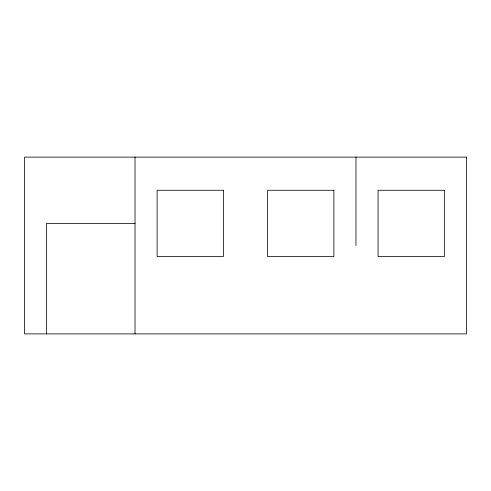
<?xml version="1.0" encoding="UTF-8"?>
<svg xmlns="http://www.w3.org/2000/svg" width="491" height="491" viewBox="0 0 491 491"><rect width="100%" height="100%" fill="white"/><g stroke="black" fill="none" stroke-linecap="round" stroke-linejoin="round"><path stroke-width="0.74" d="M135.025 223.405L46.645 223.405L46.645 333.88M355.975 157.12L355.975 245.5M135.025 157.12L135.025 333.88M466.45 157.12L24.55 157.12L24.55 333.88L466.45 333.88L466.45 157.12M223.405 190.263L157.12 190.263L157.12 256.548L223.405 256.548L223.405 190.263M333.88 190.263L267.595 190.263L267.595 256.548L333.88 256.548L333.88 190.263M444.355 190.263L378.07 190.263L378.07 256.548L444.355 256.548L444.355 190.263"/></g></svg>
